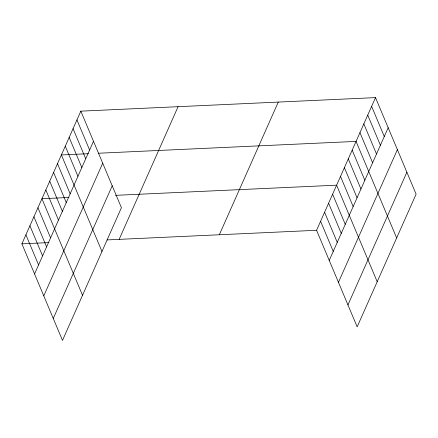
<?xml version="1.0" encoding="UTF-8"?>
<svg xmlns="http://www.w3.org/2000/svg" width="438" height="438" viewBox="0 0 438 438"><rect width="100%" height="100%" fill="white"/><g stroke="black" fill="none" stroke-linecap="round" stroke-linejoin="round"><path stroke-width="0.66" d="M80.838 111.159L121.425 207.711L62.486 340.386L21.9 243.835L80.838 111.159L375.514 97.614L416.1 194.165L357.162 326.841L316.575 230.289L375.514 97.614M34.558 273.947L93.497 141.271M43.773 295.874L102.711 163.199M53.272 318.464L112.21 185.789M119.141 239.367L178.08 106.691M219.334 234.757L278.272 102.081M329.234 260.402L388.172 127.726M338.454 282.324L397.386 149.648M347.947 304.914L406.886 172.238M88.399 153.7L61.386 154.942L101.977 251.494M98.528 153.234L356.061 141.397L396.653 237.949M68.952 197.483L41.938 198.726L82.525 295.278M115.544 195.343L336.614 185.175L377.2 281.733M21.9 243.835L48.914 242.592M106.987 239.925L316.575 230.289M371.621 106.368L384.279 136.481M367.734 115.123L380.392 145.241M363.841 123.883L376.505 153.995M359.954 132.637L372.612 162.75M352.174 150.152L364.832 180.264M348.287 158.906L360.945 189.024M344.394 167.666L357.052 197.779M340.507 176.421L353.165 206.533M332.606 194.198L345.264 224.316M328.599 203.221L341.257 233.334M324.591 212.244L337.249 242.356M320.583 221.267L333.241 251.379M76.946 119.913L89.604 150.031M73.058 128.673L85.717 158.786M69.166 137.428L81.824 167.54M65.278 146.188L77.937 176.3M57.498 163.697L70.157 193.815M53.606 172.457L66.269 202.57M49.718 181.212L62.377 211.324M45.826 189.972L58.489 220.084M37.931 207.749L50.589 237.861M33.923 216.772L46.581 246.884M29.915 225.789L42.574 255.907M25.908 234.812L38.566 264.93"/></g></svg>
